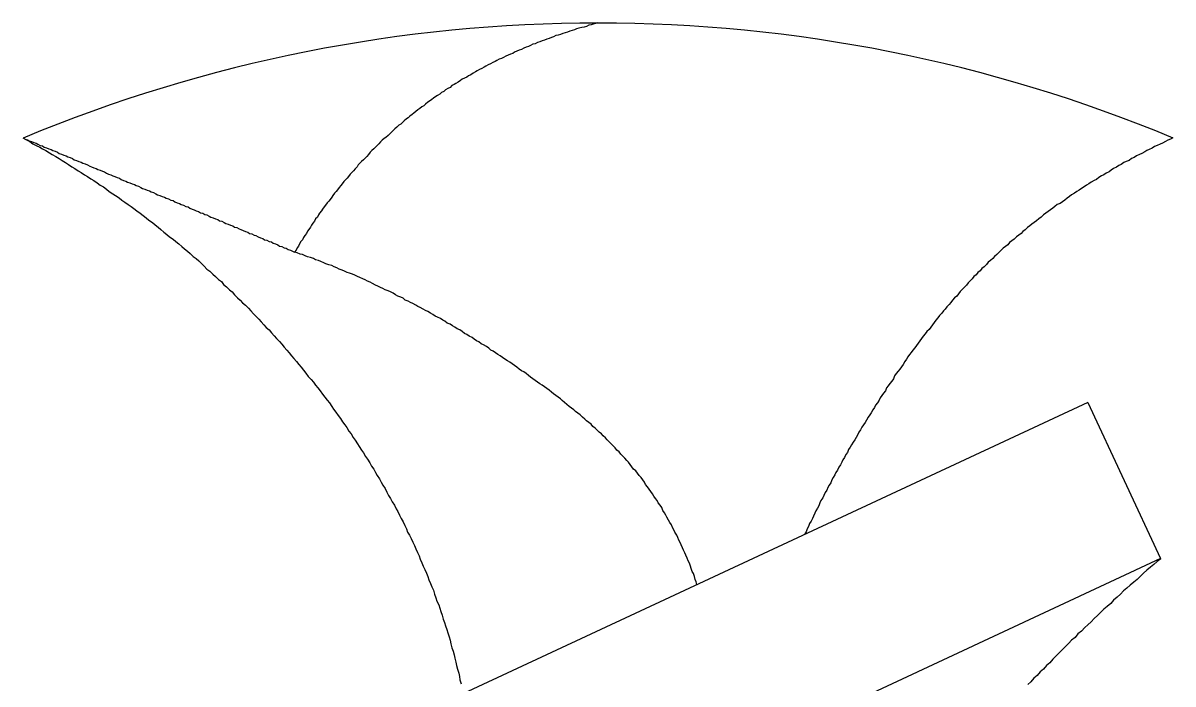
# Model space of a CAD drawing. Extents: x -609 to 199, y 159 to 558.
# Drawn here: x -439.785 to -437.785, y 233.851 to 235.001 of the extents above; entities that cross this region are included whole.
import ezdxf

# ---------------------------------------------------------------- set-up
doc = ezdxf.new("R2010")
doc.units = 0
doc.linetypes.add('CONTINOUS', pattern=[0])
doc.layers.get('0').update_dxf_attribs({"linetype": 'CONTINUOUS'})

msp = doc.modelspace()

# ---------------------------------------------------------------- linework, layer by layer
at = {"color": 7, "linetype": 'CONTINOUS'}
for p, q in [((-437.9331, 234.341), (-439.7631, 233.4876)), ((-437.9331, 234.341), (-437.8063, 234.0691)), ((-437.8063, 234.0691), (-439.6363, 233.2158))]:
    msp.add_line(p, q, dxfattribs=at)
at = {"color": 7}
for points in [[(-438.785, 235.001, 0), (-438.789, 235, 0), (-438.793, 234.999, 0), (-438.797, 234.998, 0), (-438.801, 234.997, 0), (-438.805, 234.995, 0), (-438.809, 234.994, 0), (-438.813, 234.993, 0), (-438.818, 234.992, 0), (-438.822, 234.991, 0), (-438.826, 234.989, 0), (-438.83, 234.988, 0), (-438.834, 234.987, 0), (-438.838, 234.985, 0), (-438.842, 234.984, 0), (-438.846, 234.983, 0), (-438.85, 234.981, 0), (-438.854, 234.98, 0), (-438.858, 234.979, 0), (-438.862, 234.977, 0), (-438.866, 234.976, 0), (-438.87, 234.974, 0), (-438.874, 234.973, 0), (-438.878, 234.971, 0), (-438.882, 234.97, 0), (-438.886, 234.968, 0), (-438.89, 234.967, 0), (-438.894, 234.965, 0), (-438.898, 234.964, 0), (-438.902, 234.962, 0), (-438.906, 234.96, 0), (-438.91, 234.959, 0), (-438.914, 234.957, 0), (-438.918, 234.955, 0), (-438.922, 234.954, 0), (-438.926, 234.952, 0), (-438.93, 234.95, 0), (-438.933, 234.948, 0), (-438.937, 234.947, 0), (-438.941, 234.945, 0), (-438.945, 234.943, 0), (-438.949, 234.941, 0), (-438.953, 234.939, 0), (-438.957, 234.938, 0), (-438.961, 234.936, 0), (-438.964, 234.934, 0), (-438.968, 234.932, 0), (-438.972, 234.93, 0), (-438.976, 234.928, 0), (-438.98, 234.926, 0), (-438.983, 234.924, 0), (-438.987, 234.922, 0), (-438.991, 234.92, 0), (-438.995, 234.918, 0), (-438.998, 234.916, 0), (-439.002, 234.914, 0), (-439.006, 234.911, 0), (-439.01, 234.909, 0), (-439.013, 234.907, 0), (-439.017, 234.905, 0), (-439.021, 234.903, 0), (-439.024, 234.901, 0), (-439.028, 234.898, 0), (-439.032, 234.896, 0), (-439.035, 234.894, 0), (-439.039, 234.892, 0), (-439.042, 234.889, 0), (-439.046, 234.887, 0), (-439.05, 234.885, 0), (-439.053, 234.882, 0), (-439.057, 234.88, 0), (-439.06, 234.877, 0), (-439.064, 234.875, 0), (-439.067, 234.873, 0), (-439.071, 234.87, 0), (-439.074, 234.868, 0), (-439.078, 234.865, 0), (-439.081, 234.863, 0), (-439.085, 234.86, 0), (-439.088, 234.857, 0), (-439.091, 234.855, 0), (-439.095, 234.852, 0), (-439.098, 234.85, 0), (-439.102, 234.847, 0), (-439.105, 234.844, 0), (-439.108, 234.842, 0), (-439.112, 234.839, 0), (-439.115, 234.836, 0), (-439.118, 234.834, 0), (-439.122, 234.831, 0), (-439.125, 234.828, 0), (-439.128, 234.825, 0), (-439.131, 234.823, 0), (-439.135, 234.82, 0), (-439.138, 234.817, 0), (-439.141, 234.814, 0), (-439.144, 234.811, 0), (-439.147, 234.808, 0), (-439.15, 234.805, 0), (-439.154, 234.802, 0), (-439.157, 234.8, 0), (-439.16, 234.797, 0), (-439.163, 234.794, 0), (-439.166, 234.791, 0), (-439.169, 234.788, 0), (-439.172, 234.785, 0), (-439.175, 234.782, 0), (-439.178, 234.779, 0), (-439.181, 234.776, 0), (-439.184, 234.772, 0), (-439.187, 234.769, 0), (-439.19, 234.766, 0), (-439.193, 234.763, 0), (-439.196, 234.76, 0), (-439.199, 234.757, 0), (-439.202, 234.754, 0), (-439.204, 234.751, 0), (-439.207, 234.747, 0), (-439.21, 234.744, 0), (-439.213, 234.741, 0), (-439.216, 234.738, 0), (-439.219, 234.734, 0), (-439.221, 234.731, 0), (-439.224, 234.728, 0), (-439.227, 234.725, 0), (-439.23, 234.721, 0), (-439.232, 234.718, 0), (-439.235, 234.715, 0), (-439.238, 234.711, 0), (-439.24, 234.708, 0), (-439.243, 234.705, 0), (-439.246, 234.701, 0), (-439.248, 234.698, 0), (-439.251, 234.694, 0), (-439.253, 234.691, 0), (-439.256, 234.688, 0), (-439.259, 234.684, 0), (-439.261, 234.681, 0), (-439.264, 234.677, 0), (-439.266, 234.674, 0), (-439.269, 234.67, 0), (-439.271, 234.667, 0), (-439.273, 234.663, 0), (-439.276, 234.66, 0), (-439.278, 234.656, 0), (-439.281, 234.653, 0), (-439.283, 234.649, 0), (-439.285, 234.646, 0), (-439.288, 234.642, 0), (-439.29, 234.639, 0), (-439.292, 234.635, 0), (-439.295, 234.631, 0), (-439.297, 234.628, 0), (-439.299, 234.624, 0), (-439.302, 234.621, 0), (-439.304, 234.617, 0), (-439.306, 234.613, 0), (-439.308, 234.61, 0), (-439.31, 234.606, 0), (-439.313, 234.602, 0)], [(-439.785, 234.801, 0), (-439.779, 234.798, 0), (-439.773, 234.795, 0), (-439.768, 234.791, 0), (-439.762, 234.788, 0), (-439.756, 234.785, 0), (-439.751, 234.782, 0), (-439.745, 234.779, 0), (-439.739, 234.775, 0), (-439.734, 234.772, 0), (-439.728, 234.769, 0), (-439.722, 234.765, 0), (-439.717, 234.762, 0), (-439.711, 234.758, 0), (-439.706, 234.755, 0), (-439.7, 234.751, 0), (-439.695, 234.748, 0), (-439.689, 234.744, 0), (-439.684, 234.741, 0), (-439.678, 234.737, 0), (-439.673, 234.734, 0), (-439.667, 234.73, 0), (-439.662, 234.727, 0), (-439.656, 234.723, 0), (-439.651, 234.719, 0), (-439.645, 234.716, 0), (-439.64, 234.712, 0), (-439.635, 234.708, 0), (-439.629, 234.704, 0), (-439.624, 234.701, 0), (-439.618, 234.697, 0), (-439.613, 234.693, 0), (-439.608, 234.689, 0), (-439.602, 234.685, 0), (-439.597, 234.682, 0), (-439.592, 234.678, 0), (-439.587, 234.674, 0), (-439.581, 234.67, 0), (-439.576, 234.666, 0), (-439.571, 234.662, 0), (-439.566, 234.658, 0), (-439.56, 234.654, 0), (-439.555, 234.65, 0), (-439.55, 234.646, 0), (-439.545, 234.642, 0), (-439.54, 234.637, 0), (-439.535, 234.633, 0), (-439.53, 234.629, 0), (-439.524, 234.625, 0), (-439.519, 234.621, 0), (-439.514, 234.617, 0), (-439.509, 234.612, 0), (-439.504, 234.608, 0), (-439.499, 234.604, 0), (-439.494, 234.6, 0), (-439.489, 234.595, 0), (-439.484, 234.591, 0), (-439.479, 234.587, 0), (-439.474, 234.582, 0), (-439.47, 234.578, 0), (-439.465, 234.573, 0), (-439.46, 234.569, 0), (-439.455, 234.564, 0), (-439.45, 234.56, 0), (-439.445, 234.555, 0), (-439.44, 234.551, 0), (-439.436, 234.546, 0), (-439.431, 234.542, 0), (-439.426, 234.537, 0), (-439.421, 234.533, 0), (-439.417, 234.528, 0), (-439.412, 234.523, 0), (-439.407, 234.519, 0), (-439.403, 234.514, 0), (-439.398, 234.51, 0), (-439.393, 234.505, 0), (-439.389, 234.5, 0), (-439.384, 234.495, 0), (-439.38, 234.491, 0), (-439.375, 234.486, 0), (-439.371, 234.481, 0), (-439.366, 234.476, 0), (-439.362, 234.471, 0), (-439.357, 234.467, 0), (-439.353, 234.462, 0), (-439.348, 234.457, 0), (-439.344, 234.452, 0), (-439.339, 234.447, 0), (-439.335, 234.442, 0), (-439.331, 234.437, 0), (-439.326, 234.432, 0), (-439.322, 234.427, 0), (-439.318, 234.422, 0), (-439.314, 234.417, 0), (-439.309, 234.412, 0), (-439.305, 234.407, 0), (-439.301, 234.402, 0), (-439.297, 234.397, 0), (-439.293, 234.392, 0), (-439.289, 234.386, 0), (-439.284, 234.381, 0), (-439.28, 234.376, 0), (-439.276, 234.371, 0), (-439.272, 234.366, 0), (-439.268, 234.361, 0), (-439.264, 234.355, 0), (-439.26, 234.35, 0), (-439.256, 234.345, 0), (-439.252, 234.34, 0), (-439.248, 234.334, 0), (-439.245, 234.329, 0), (-439.241, 234.324, 0), (-439.237, 234.318, 0), (-439.233, 234.313, 0), (-439.229, 234.307, 0), (-439.225, 234.302, 0), (-439.222, 234.297, 0), (-439.218, 234.291, 0), (-439.214, 234.286, 0), (-439.211, 234.28, 0), (-439.207, 234.275, 0), (-439.203, 234.269, 0), (-439.2, 234.264, 0), (-439.196, 234.258, 0), (-439.193, 234.253, 0), (-439.189, 234.247, 0), (-439.186, 234.242, 0), (-439.182, 234.236, 0), (-439.179, 234.23, 0), (-439.175, 234.225, 0), (-439.172, 234.219, 0), (-439.169, 234.214, 0), (-439.165, 234.208, 0), (-439.162, 234.202, 0), (-439.159, 234.197, 0), (-439.155, 234.191, 0), (-439.152, 234.185, 0), (-439.149, 234.179, 0), (-439.146, 234.174, 0), (-439.143, 234.168, 0), (-439.139, 234.162, 0), (-439.136, 234.156, 0), (-439.133, 234.151, 0), (-439.13, 234.145, 0), (-439.127, 234.139, 0), (-439.124, 234.133, 0), (-439.121, 234.127, 0), (-439.118, 234.121, 0), (-439.116, 234.115, 0), (-439.113, 234.11, 0), (-439.11, 234.104, 0), (-439.107, 234.098, 0), (-439.104, 234.092, 0), (-439.102, 234.086, 0), (-439.099, 234.08, 0), (-439.096, 234.074, 0), (-439.094, 234.068, 0), (-439.091, 234.062, 0), (-439.089, 234.056, 0), (-439.086, 234.05, 0), (-439.083, 234.044, 0), (-439.081, 234.038, 0), (-439.079, 234.032, 0), (-439.076, 234.026, 0), (-439.074, 234.02, 0), (-439.071, 234.014, 0), (-439.069, 234.007, 0), (-439.067, 234.001, 0), (-439.065, 233.995, 0), (-439.062, 233.989, 0), (-439.06, 233.983, 0), (-439.058, 233.977, 0), (-439.056, 233.971, 0), (-439.054, 233.964, 0), (-439.052, 233.958, 0), (-439.05, 233.952, 0), (-439.048, 233.946, 0), (-439.046, 233.94, 0), (-439.044, 233.933, 0), (-439.042, 233.927, 0), (-439.041, 233.921, 0), (-439.039, 233.914, 0), (-439.037, 233.908, 0), (-439.035, 233.902, 0), (-439.034, 233.896, 0), (-439.032, 233.889, 0), (-439.031, 233.883, 0), (-439.029, 233.877, 0), (-439.027, 233.87, 0), (-439.026, 233.864, 0), (-439.025, 233.858, 0), (-439.023, 233.851, 0)], [(-439.785, 234.801, 0), (-439.781, 234.799, 0), (-439.777, 234.798, 0), (-439.774, 234.796, 0), (-439.77, 234.795, 0), (-439.766, 234.793, 0), (-439.762, 234.792, 0), (-439.759, 234.79, 0), (-439.755, 234.788, 0), (-439.751, 234.787, 0), (-439.748, 234.785, 0), (-439.744, 234.784, 0), (-439.74, 234.782, 0), (-439.736, 234.781, 0), (-439.733, 234.779, 0), (-439.729, 234.778, 0), (-439.725, 234.776, 0), (-439.722, 234.774, 0), (-439.718, 234.773, 0), (-439.714, 234.771, 0), (-439.71, 234.77, 0), (-439.707, 234.768, 0), (-439.703, 234.767, 0), (-439.699, 234.765, 0), (-439.696, 234.763, 0), (-439.692, 234.762, 0), (-439.688, 234.76, 0), (-439.684, 234.759, 0), (-439.681, 234.757, 0), (-439.677, 234.756, 0), (-439.673, 234.754, 0), (-439.669, 234.752, 0), (-439.666, 234.751, 0), (-439.662, 234.749, 0), (-439.658, 234.748, 0), (-439.655, 234.746, 0), (-439.651, 234.745, 0), (-439.647, 234.743, 0), (-439.643, 234.742, 0), (-439.64, 234.74, 0), (-439.636, 234.738, 0), (-439.632, 234.737, 0), (-439.629, 234.735, 0), (-439.625, 234.734, 0), (-439.621, 234.732, 0), (-439.617, 234.731, 0), (-439.614, 234.729, 0), (-439.61, 234.727, 0), (-439.606, 234.726, 0), (-439.603, 234.724, 0), (-439.599, 234.723, 0), (-439.595, 234.721, 0), (-439.591, 234.72, 0), (-439.588, 234.718, 0), (-439.584, 234.717, 0), (-439.58, 234.715, 0), (-439.577, 234.713, 0), (-439.573, 234.712, 0), (-439.569, 234.71, 0), (-439.565, 234.709, 0), (-439.562, 234.707, 0), (-439.558, 234.706, 0), (-439.554, 234.704, 0), (-439.551, 234.702, 0), (-439.547, 234.701, 0), (-439.543, 234.699, 0), (-439.539, 234.698, 0), (-439.536, 234.696, 0), (-439.532, 234.695, 0), (-439.528, 234.693, 0), (-439.524, 234.692, 0), (-439.521, 234.69, 0), (-439.517, 234.688, 0), (-439.513, 234.687, 0), (-439.51, 234.685, 0), (-439.506, 234.684, 0), (-439.502, 234.682, 0), (-439.498, 234.681, 0), (-439.495, 234.679, 0), (-439.491, 234.677, 0), (-439.487, 234.676, 0), (-439.484, 234.674, 0), (-439.48, 234.673, 0), (-439.476, 234.671, 0), (-439.472, 234.67, 0), (-439.469, 234.668, 0), (-439.465, 234.667, 0), (-439.461, 234.665, 0), (-439.458, 234.663, 0), (-439.454, 234.662, 0), (-439.45, 234.66, 0), (-439.446, 234.659, 0), (-439.443, 234.657, 0), (-439.439, 234.656, 0), (-439.435, 234.654, 0), (-439.432, 234.652, 0), (-439.428, 234.651, 0), (-439.424, 234.649, 0), (-439.42, 234.648, 0), (-439.417, 234.646, 0), (-439.413, 234.645, 0), (-439.409, 234.643, 0), (-439.406, 234.642, 0), (-439.402, 234.64, 0), (-439.398, 234.638, 0), (-439.394, 234.637, 0), (-439.391, 234.635, 0), (-439.387, 234.634, 0), (-439.383, 234.632, 0), (-439.38, 234.631, 0), (-439.376, 234.629, 0), (-439.372, 234.627, 0), (-439.368, 234.626, 0), (-439.365, 234.624, 0), (-439.361, 234.623, 0), (-439.357, 234.621, 0), (-439.353, 234.62, 0), (-439.35, 234.618, 0), (-439.346, 234.617, 0), (-439.342, 234.615, 0), (-439.339, 234.613, 0), (-439.335, 234.612, 0), (-439.331, 234.61, 0), (-439.327, 234.609, 0), (-439.324, 234.607, 0), (-439.32, 234.606, 0), (-439.316, 234.604, 0), (-439.313, 234.602, 0)], [(-437.785, 234.801, 0), (-437.789, 234.799, 0), (-437.794, 234.797, 0), (-437.798, 234.795, 0), (-437.803, 234.792, 0), (-437.807, 234.79, 0), (-437.812, 234.788, 0), (-437.817, 234.786, 0), (-437.821, 234.783, 0), (-437.826, 234.781, 0), (-437.83, 234.779, 0), (-437.834, 234.777, 0), (-437.839, 234.774, 0), (-437.843, 234.772, 0), (-437.848, 234.77, 0), (-437.852, 234.767, 0), (-437.857, 234.765, 0), (-437.861, 234.762, 0), (-437.866, 234.76, 0), (-437.87, 234.758, 0), (-437.875, 234.755, 0), (-437.879, 234.753, 0), (-437.883, 234.75, 0), (-437.888, 234.748, 0), (-437.892, 234.745, 0), (-437.896, 234.742, 0), (-437.901, 234.74, 0), (-437.905, 234.737, 0), (-437.909, 234.735, 0), (-437.914, 234.732, 0), (-437.918, 234.729, 0), (-437.922, 234.727, 0), (-437.927, 234.724, 0), (-437.931, 234.721, 0), (-437.935, 234.719, 0), (-437.939, 234.716, 0), (-437.944, 234.713, 0), (-437.948, 234.71, 0), (-437.952, 234.708, 0), (-437.956, 234.705, 0), (-437.961, 234.702, 0), (-437.965, 234.699, 0), (-437.969, 234.696, 0), (-437.973, 234.693, 0), (-437.977, 234.69, 0), (-437.981, 234.687, 0), (-437.986, 234.685, 0), (-437.99, 234.682, 0), (-437.994, 234.679, 0), (-437.998, 234.676, 0), (-438.002, 234.673, 0), (-438.006, 234.67, 0), (-438.01, 234.667, 0), (-438.014, 234.663, 0), (-438.018, 234.66, 0), (-438.022, 234.657, 0), (-438.026, 234.654, 0), (-438.03, 234.651, 0), (-438.034, 234.648, 0), (-438.038, 234.645, 0), (-438.042, 234.641, 0), (-438.046, 234.638, 0), (-438.049, 234.635, 0), (-438.053, 234.632, 0), (-438.057, 234.629, 0), (-438.061, 234.625, 0), (-438.065, 234.622, 0), (-438.069, 234.619, 0), (-438.072, 234.615, 0), (-438.076, 234.612, 0), (-438.08, 234.609, 0), (-438.084, 234.605, 0), (-438.087, 234.602, 0), (-438.091, 234.598, 0), (-438.095, 234.595, 0), (-438.098, 234.591, 0), (-438.102, 234.588, 0), (-438.106, 234.585, 0), (-438.109, 234.581, 0), (-438.113, 234.577, 0), (-438.117, 234.574, 0), (-438.12, 234.57, 0), (-438.124, 234.567, 0), (-438.127, 234.563, 0), (-438.131, 234.56, 0), (-438.134, 234.556, 0), (-438.138, 234.552, 0), (-438.141, 234.549, 0), (-438.144, 234.545, 0), (-438.148, 234.541, 0), (-438.151, 234.538, 0), (-438.155, 234.534, 0), (-438.158, 234.53, 0), (-438.161, 234.526, 0), (-438.165, 234.523, 0), (-438.168, 234.519, 0), (-438.171, 234.515, 0), (-438.174, 234.511, 0), (-438.178, 234.507, 0), (-438.181, 234.503, 0), (-438.184, 234.5, 0), (-438.187, 234.496, 0), (-438.191, 234.492, 0), (-438.194, 234.488, 0), (-438.197, 234.484, 0), (-438.2, 234.48, 0), (-438.203, 234.476, 0), (-438.206, 234.472, 0), (-438.209, 234.468, 0), (-438.213, 234.464, 0), (-438.216, 234.46, 0), (-438.219, 234.456, 0), (-438.222, 234.452, 0), (-438.225, 234.448, 0), (-438.228, 234.444, 0), (-438.231, 234.44, 0), (-438.234, 234.436, 0), (-438.237, 234.432, 0), (-438.24, 234.428, 0), (-438.243, 234.424, 0), (-438.246, 234.42, 0), (-438.248, 234.416, 0), (-438.251, 234.412, 0), (-438.254, 234.407, 0), (-438.257, 234.403, 0), (-438.26, 234.399, 0), (-438.263, 234.395, 0), (-438.266, 234.391, 0), (-438.269, 234.387, 0), (-438.271, 234.382, 0), (-438.274, 234.378, 0), (-438.277, 234.374, 0), (-438.28, 234.37, 0), (-438.283, 234.366, 0), (-438.285, 234.361, 0), (-438.288, 234.357, 0), (-438.291, 234.353, 0), (-438.294, 234.349, 0), (-438.296, 234.345, 0), (-438.299, 234.34, 0), (-438.302, 234.336, 0), (-438.304, 234.332, 0), (-438.307, 234.328, 0), (-438.31, 234.323, 0), (-438.312, 234.319, 0), (-438.315, 234.315, 0), (-438.318, 234.31, 0), (-438.32, 234.306, 0), (-438.323, 234.302, 0), (-438.326, 234.298, 0), (-438.328, 234.293, 0), (-438.331, 234.289, 0), (-438.333, 234.285, 0), (-438.336, 234.28, 0), (-438.338, 234.276, 0), (-438.341, 234.272, 0), (-438.344, 234.267, 0), (-438.346, 234.263, 0), (-438.349, 234.259, 0), (-438.351, 234.254, 0), (-438.354, 234.25, 0), (-438.356, 234.245, 0), (-438.359, 234.241, 0), (-438.361, 234.237, 0), (-438.363, 234.232, 0), (-438.366, 234.228, 0), (-438.368, 234.223, 0), (-438.371, 234.219, 0), (-438.373, 234.215, 0), (-438.376, 234.21, 0), (-438.378, 234.206, 0), (-438.38, 234.201, 0), (-438.383, 234.197, 0), (-438.385, 234.193, 0), (-438.387, 234.188, 0), (-438.39, 234.184, 0), (-438.392, 234.179, 0), (-438.394, 234.175, 0), (-438.397, 234.17, 0), (-438.399, 234.166, 0), (-438.401, 234.161, 0), (-438.403, 234.157, 0), (-438.406, 234.152, 0), (-438.408, 234.148, 0), (-438.41, 234.143, 0), (-438.412, 234.139, 0), (-438.414, 234.134, 0), (-438.417, 234.13, 0), (-438.419, 234.125, 0), (-438.421, 234.121, 0), (-438.423, 234.116, 0), (-438.425, 234.112, 0)], [(-438.613, 234.024, 0), (-438.614, 234.029, 0), (-438.616, 234.033, 0), (-438.617, 234.038, 0), (-438.619, 234.043, 0), (-438.621, 234.047, 0), (-438.623, 234.052, 0), (-438.624, 234.056, 0), (-438.626, 234.061, 0), (-438.628, 234.065, 0), (-438.63, 234.07, 0), (-438.632, 234.075, 0), (-438.634, 234.079, 0), (-438.636, 234.084, 0), (-438.638, 234.088, 0), (-438.64, 234.093, 0), (-438.642, 234.097, 0), (-438.644, 234.101, 0), (-438.646, 234.106, 0), (-438.648, 234.11, 0), (-438.651, 234.115, 0), (-438.653, 234.119, 0), (-438.655, 234.123, 0), (-438.657, 234.128, 0), (-438.66, 234.132, 0), (-438.662, 234.136, 0), (-438.665, 234.141, 0), (-438.667, 234.145, 0), (-438.669, 234.149, 0), (-438.672, 234.153, 0), (-438.674, 234.158, 0), (-438.677, 234.162, 0), (-438.68, 234.166, 0), (-438.682, 234.17, 0), (-438.685, 234.174, 0), (-438.688, 234.178, 0), (-438.69, 234.182, 0), (-438.693, 234.186, 0), (-438.696, 234.19, 0), (-438.699, 234.194, 0), (-438.702, 234.198, 0), (-438.704, 234.202, 0), (-438.707, 234.206, 0), (-438.71, 234.21, 0), (-438.713, 234.214, 0), (-438.716, 234.218, 0), (-438.719, 234.222, 0), (-438.723, 234.225, 0), (-438.726, 234.229, 0), (-438.729, 234.233, 0), (-438.732, 234.237, 0), (-438.735, 234.24, 0), (-438.738, 234.244, 0), (-438.742, 234.248, 0), (-438.745, 234.251, 0), (-438.748, 234.255, 0), (-438.752, 234.258, 0), (-438.755, 234.262, 0), (-438.758, 234.265, 0), (-438.762, 234.269, 0), (-438.765, 234.272, 0), (-438.769, 234.276, 0), (-438.772, 234.279, 0), (-438.776, 234.283, 0), (-438.779, 234.286, 0), (-438.783, 234.289, 0), (-438.787, 234.293, 0), (-438.79, 234.296, 0), (-438.794, 234.299, 0), (-438.797, 234.303, 0), (-438.801, 234.306, 0), (-438.805, 234.309, 0), (-438.808, 234.312, 0), (-438.812, 234.315, 0), (-438.816, 234.319, 0), (-438.82, 234.322, 0), (-438.824, 234.325, 0), (-438.827, 234.328, 0), (-438.831, 234.331, 0), (-438.835, 234.334, 0), (-438.839, 234.337, 0), (-438.843, 234.341, 0), (-438.847, 234.344, 0), (-438.85, 234.347, 0), (-438.854, 234.35, 0), (-438.858, 234.353, 0), (-438.862, 234.356, 0), (-438.866, 234.359, 0), (-438.87, 234.362, 0), (-438.874, 234.365, 0), (-438.878, 234.368, 0), (-438.882, 234.371, 0), (-438.886, 234.373, 0), (-438.89, 234.376, 0), (-438.894, 234.379, 0), (-438.898, 234.382, 0), (-438.902, 234.385, 0), (-438.906, 234.388, 0), (-438.91, 234.391, 0), (-438.914, 234.394, 0), (-438.918, 234.396, 0), (-438.922, 234.399, 0), (-438.926, 234.402, 0), (-438.93, 234.405, 0), (-438.934, 234.408, 0), (-438.938, 234.411, 0), (-438.942, 234.413, 0), (-438.947, 234.416, 0), (-438.951, 234.419, 0), (-438.955, 234.422, 0), (-438.959, 234.424, 0), (-438.963, 234.427, 0), (-438.967, 234.43, 0), (-438.971, 234.432, 0), (-438.975, 234.435, 0), (-438.979, 234.438, 0), (-438.984, 234.441, 0), (-438.988, 234.443, 0), (-438.992, 234.446, 0), (-438.996, 234.448, 0), (-439, 234.451, 0), (-439.004, 234.454, 0), (-439.009, 234.456, 0), (-439.013, 234.459, 0), (-439.017, 234.461, 0), (-439.021, 234.464, 0), (-439.025, 234.467, 0), (-439.03, 234.469, 0), (-439.034, 234.472, 0), (-439.038, 234.474, 0), (-439.042, 234.477, 0), (-439.047, 234.479, 0), (-439.051, 234.482, 0), (-439.055, 234.484, 0), (-439.059, 234.487, 0), (-439.064, 234.489, 0), (-439.068, 234.491, 0), (-439.072, 234.494, 0), (-439.076, 234.496, 0), (-439.081, 234.499, 0), (-439.085, 234.501, 0), (-439.089, 234.503, 0), (-439.094, 234.506, 0), (-439.098, 234.508, 0), (-439.102, 234.51, 0), (-439.107, 234.513, 0), (-439.111, 234.515, 0), (-439.115, 234.517, 0), (-439.12, 234.519, 0), (-439.124, 234.522, 0), (-439.128, 234.524, 0), (-439.133, 234.526, 0), (-439.137, 234.528, 0), (-439.141, 234.531, 0), (-439.146, 234.533, 0), (-439.15, 234.535, 0), (-439.155, 234.537, 0), (-439.159, 234.539, 0), (-439.163, 234.541, 0), (-439.168, 234.543, 0), (-439.172, 234.545, 0), (-439.177, 234.548, 0), (-439.181, 234.55, 0), (-439.186, 234.552, 0), (-439.19, 234.554, 0), (-439.194, 234.556, 0), (-439.199, 234.558, 0), (-439.203, 234.56, 0), (-439.208, 234.562, 0), (-439.212, 234.564, 0), (-439.217, 234.566, 0), (-439.221, 234.567, 0), (-439.226, 234.569, 0), (-439.23, 234.571, 0), (-439.235, 234.573, 0), (-439.239, 234.575, 0), (-439.244, 234.577, 0), (-439.248, 234.579, 0), (-439.253, 234.58, 0), (-439.258, 234.582, 0), (-439.262, 234.584, 0), (-439.267, 234.586, 0), (-439.271, 234.588, 0), (-439.276, 234.589, 0), (-439.28, 234.591, 0), (-439.285, 234.593, 0), (-439.29, 234.594, 0), (-439.294, 234.596, 0), (-439.299, 234.598, 0), (-439.303, 234.599, 0), (-439.308, 234.601, 0), (-439.313, 234.602, 0)], [(-437.806, 234.069, 0), (-437.812, 234.064, 0), (-437.818, 234.059, 0), (-437.824, 234.054, 0), (-437.83, 234.049, 0), (-437.836, 234.044, 0), (-437.842, 234.038, 0), (-437.847, 234.033, 0), (-437.853, 234.028, 0), (-437.859, 234.023, 0), (-437.865, 234.018, 0), (-437.871, 234.013, 0), (-437.876, 234.007, 0), (-437.882, 234.002, 0), (-437.888, 233.997, 0), (-437.893, 233.991, 0), (-437.899, 233.986, 0), (-437.905, 233.981, 0), (-437.91, 233.976, 0), (-437.916, 233.97, 0), (-437.922, 233.965, 0), (-437.927, 233.959, 0), (-437.933, 233.954, 0), (-437.938, 233.949, 0), (-437.944, 233.943, 0), (-437.95, 233.938, 0), (-437.955, 233.932, 0), (-437.961, 233.927, 0), (-437.966, 233.922, 0), (-437.972, 233.916, 0), (-437.977, 233.911, 0), (-437.983, 233.905, 0), (-437.988, 233.9, 0), (-437.994, 233.894, 0), (-437.999, 233.888, 0), (-438.005, 233.883, 0), (-438.01, 233.877, 0), (-438.016, 233.872, 0), (-438.021, 233.866, 0), (-438.027, 233.861, 0), (-438.032, 233.855, 0), (-438.037, 233.85, 0)]]:
    msp.add_polyline3d(points, dxfattribs=at)
at = {"color": 7, "linetype": 'CONTINOUS'}
msp.add_arc((-438.7847, 232.4009), 2.6, 67.3801, 112.6199, dxfattribs=at)

doc.saveas('drawing.dxf')
